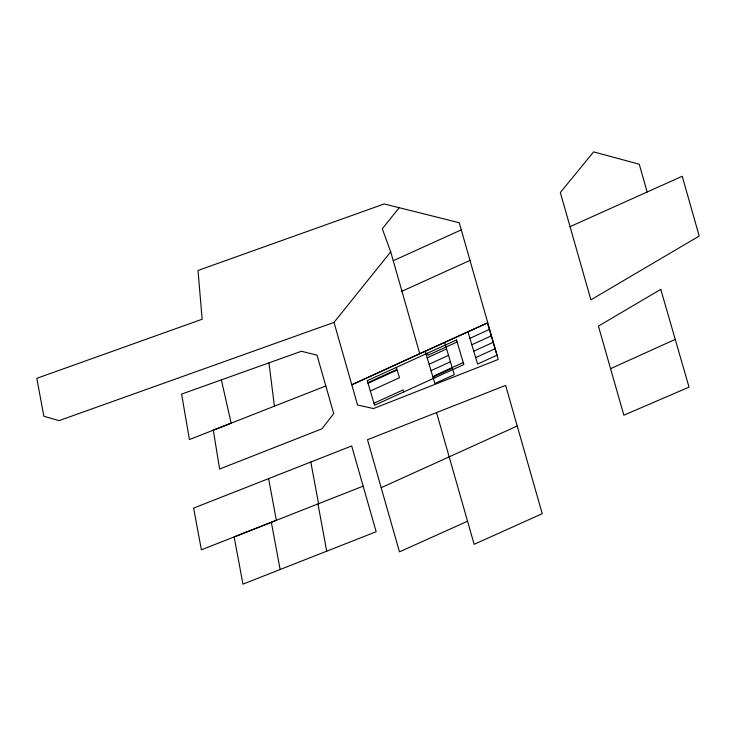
<?xml version="1.0" encoding="UTF-8"?>
<svg xmlns="http://www.w3.org/2000/svg" width="736" height="736" viewBox="0 0 736 736"><rect width="100%" height="100%" fill="white"/><g stroke="black" fill="none" stroke-linecap="round" stroke-linejoin="round"><path stroke-width="1.1" d="M399.206 207.699L382.297 228.776L390.715 251.859L419.732 353.639L351.808 384.781L487.775 322.791L419.732 353.639M334.006 322.396L357.549 405.002L373.502 408.554L498.226 359.453L459.246 222.723L384.201 203.946L198.012 270.471L202.152 319.24L36.8 378.332L43.847 416.245L59.082 420.624L334.006 322.396L390.715 251.859M517.215 426.006L381.174 487.692M367.844 382.646L396.943 369.389L396.345 367.384M457.111 341.964L428.012 355.23L427.414 353.225M368.037 383.29L397.164 370.015L399.473 377.734L370.346 391.009M427.184 357.797L446.605 348.947M469.899 338.33L489.32 329.48M429.106 364.228L448.528 355.378M471.831 344.761L491.243 335.91M431.029 370.65L450.45 361.808M473.754 351.182L493.166 342.332M373.998 403.218L403.098 389.96L403.696 391.966M463.266 362.535L434.166 375.802L434.764 377.807M432.952 377.08L452.373 368.23M475.677 357.613L495.089 348.763M393.245 260.719L461.297 229.862M401.93 291.254L469.991 260.397M610.576 368.672L675.243 339.379M467.553 521.208L399.473 551.871L367.503 439.723L505.632 385.388L542.239 513.682L474.14 544.318L436.54 412.565M570.05 226.642L682.235 176.263L699.2 236.054L590.907 299.846L560.335 192.538L593.621 151.874L639.253 164.211L647.156 192.022M268.622 478.612L276.34 520.315L201.388 549.82L193.614 508.107L351.698 445.961L376.16 531.742L242.954 584.126L234.158 536.921L363.161 486.146M325.827 385.986L213.32 430.174L219.595 469.053L321.972 428.794L333.721 413.604L317.023 355.184L301.42 351.265L181.59 394.082L189.437 439.567L231.15 423.172L221.37 379.859M487.398 323.049L497.012 355.194L477.6 364.044L467.976 331.899M444.682 342.516L454.296 374.661L434.875 383.511L425.261 351.366M310.813 462.033L318.568 503.7M271.336 522.293L280.14 569.498M317.97 503.939L326.701 551.19M268.953 362.857L274.418 406.171M660.79 289.377L598.432 326.103L623.843 415.205L689.034 387.127L660.79 289.377M456.513 339.958L367.246 380.641L374.596 405.232L463.864 364.55L456.513 339.958"/></g></svg>
